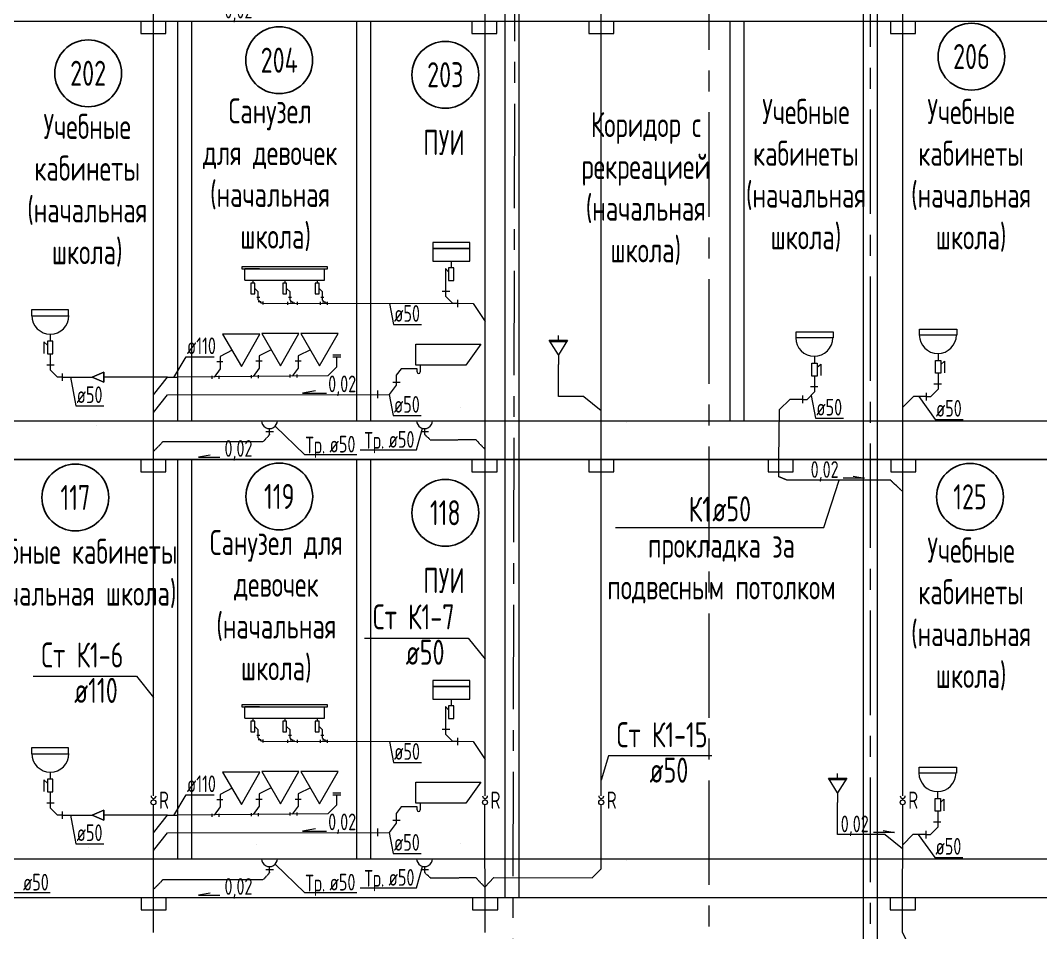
# Model space of a CAD drawing. Header units: millimetres. Extents: x -8689834 to 9419935, y -284943 to 166066.
# Drawn here: x -155831 to -143613, y -220659 to -209736 of the extents above; entities that cross this region are included whole.
import ezdxf
from ezdxf.enums import TextEntityAlignment as Align

# ---------------------------------------------------------------- set-up
doc = ezdxf.new("R2010")
doc.units = ezdxf.units.MM
doc.header["$MEASUREMENT"] = 0
doc.linetypes.add('01_base$0$DASHED2', pattern=[0.375, 0.25, -0.125])
doc.linetypes.add('CENTER', pattern=[2, 1.25, -0.25, 0.25, -0.25])
doc.layers.get('0').update_dxf_attribs({"color": 250, "lineweight": 9})
for name, color, linetype in [('PDF _0', 7, 'Continuous'), ('PDF __ВК-Text В1', 7, 'Continuous'), ('PDF __ВК-В1', 5, 'Continuous'), ('PDF __ВК-переход', 7, 'Continuous'), ('PDF __ВК-питьевой фонтанчик', 7, 'Continuous'), ('PDF __ВК-противопожарные муфты', 1, 'Continuous'), ('PDF __ВК-стены', 7, 'Continuous'), ('PDF __Сантехника', 7, 'Continuous'), ('АР_Таблицы', 250, 'Continuous')]:
    doc.layers.add(name, color=color, linetype=linetype)
doc.layers.add('PDF __ВК-К1', color=7, linetype='Continuous', true_color=0xb80000)
for name, color, linetype, lineweight in [('АР_Маркер экспликации', 239, 'Continuous', 13), ('АР_Номер помещения', 1, 'Continuous', 25), ('АР_Оси', 195, 'Continuous', 9), ('АР_Помещения_площадь', 19, 'Continuous', 9), ('ВК_канализация', 32, 'Continuous', 30)]:
    doc.layers.add(name, color=color, linetype=linetype, lineweight=lineweight)
doc.styles.add('ISOCPEUR', font='isocpeur.ttf', dxfattribs={"width": 0.7})
doc.styles.get("Standard").update_dxf_attribs({"font": 'isocpeur.ttf', "width": 0.7})

# ---------------------------------------------------------------- blocks, each defined once
blk = doc.blocks.new('*U2033')
at = {"layer": 'АР_Номер помещения', "color": 7}
blk.add_circle((-15720, 4793), 400, dxfattribs=at)
at = {"layer": 'АР_Помещения_площадь', "color": 7}
blk.add_line((-13545, 633), (-13545, 633), dxfattribs=at)
at = {"color": 7, "style": 'ISOCPEUR', "width": 0.7, "flags": 1}
blk.add_attdef('КАТЕГОРИЯ', (-499, -2092), '', height=250, dxfattribs=at)
at = {"layer": 'АР_Номер помещения', "color": 7, "style": 'ISOCPEUR', "width": 0.7}
blk.add_attdef('НОМЕР_ПОМЕЩЕНИЯ', text='', height=300, dxfattribs=at).set_placement((-15720, 4793), align=Align.MIDDLE_CENTER)
at = {"layer": 'АР_Помещения_площадь', "color": 7, "lineweight": 30, "width": 0.7, "flags": 104}
blk.add_attdef('ИМЯ_ПОМЕЩЕНИЯ', text='', height=100, dxfattribs=at).set_placement((158, 1217), align=Align.MIDDLE_CENTER)
at = {"layer": 'АР_Помещения_площадь', "color": 7, "style": 'ISOCPEUR', "width": 0.7}
blk.add_attdef('ПЛОЩАДЬ_ПОМЕЩЕНИЯ', text='', height=200, dxfattribs=at).set_placement((-13540, 880), align=Align.MIDDLE_RIGHT)
blk = doc.blocks.new('*U2014')
at = {"layer": 'АР_Номер помещения', "color": 7}
blk.add_circle((-15720, 4793), 400, dxfattribs=at)
at = {"layer": 'АР_Помещения_площадь', "color": 7}
blk.add_line((-13545, 633), (-13545, 633), dxfattribs=at)
at = {"color": 7, "style": 'ISOCPEUR', "width": 0.7, "flags": 1}
blk.add_attdef('КАТЕГОРИЯ', (-499, -2092), '', height=250, dxfattribs=at)
at = {"layer": 'АР_Номер помещения', "color": 7, "style": 'ISOCPEUR', "width": 0.7}
blk.add_attdef('НОМЕР_ПОМЕЩЕНИЯ', text='', height=300, dxfattribs=at).set_placement((-15720, 4793), align=Align.MIDDLE_CENTER)
at = {"layer": 'АР_Помещения_площадь', "color": 7, "lineweight": 30, "width": 0.7, "flags": 104}
blk.add_attdef('ИМЯ_ПОМЕЩЕНИЯ', text='', height=100, dxfattribs=at).set_placement((158, 1217), align=Align.MIDDLE_CENTER)
at = {"layer": 'АР_Помещения_площадь', "color": 7, "style": 'ISOCPEUR', "width": 0.7}
blk.add_attdef('ПЛОЩАДЬ_ПОМЕЩЕНИЯ', text='', height=200, dxfattribs=at).set_placement((-13540, 880), align=Align.MIDDLE_RIGHT)
blk = doc.blocks.new('*U1987')
at = {"layer": 'АР_Номер помещения', "color": 7}
blk.add_circle((-15720, 4793), 400, dxfattribs=at)
at = {"layer": 'АР_Помещения_площадь', "color": 7}
blk.add_line((-13545, 633), (-13545, 633), dxfattribs=at)
at = {"color": 7, "style": 'ISOCPEUR', "width": 0.7, "flags": 1}
blk.add_attdef('КАТЕГОРИЯ', (-499, -2092), '', height=250, dxfattribs=at)
at = {"layer": 'АР_Номер помещения', "color": 7, "style": 'ISOCPEUR', "width": 0.7}
blk.add_attdef('НОМЕР_ПОМЕЩЕНИЯ', text='', height=300, dxfattribs=at).set_placement((-15720, 4793), align=Align.MIDDLE_CENTER)
at = {"layer": 'АР_Помещения_площадь', "color": 7, "lineweight": 30, "width": 0.7, "flags": 104}
blk.add_attdef('ИМЯ_ПОМЕЩЕНИЯ', text='', height=100, dxfattribs=at).set_placement((158, 1217), align=Align.MIDDLE_CENTER)
at = {"layer": 'АР_Помещения_площадь', "color": 7, "style": 'ISOCPEUR', "width": 0.7}
blk.add_attdef('ПЛОЩАДЬ_ПОМЕЩЕНИЯ', text='', height=200, dxfattribs=at).set_placement((-13540, 880), align=Align.MIDDLE_RIGHT)
blk = doc.blocks.new('*U1988')
at = {"layer": 'АР_Номер помещения', "color": 7}
blk.add_circle((-15720, 4793), 400, dxfattribs=at)
at = {"layer": 'АР_Помещения_площадь', "color": 7}
blk.add_line((-13545, 633), (-13545, 633), dxfattribs=at)
at = {"color": 7, "style": 'ISOCPEUR', "width": 0.7, "flags": 1}
blk.add_attdef('КАТЕГОРИЯ', (-499, -2092), '', height=250, dxfattribs=at)
at = {"layer": 'АР_Номер помещения', "color": 7, "style": 'ISOCPEUR', "width": 0.7}
blk.add_attdef('НОМЕР_ПОМЕЩЕНИЯ', text='', height=300, dxfattribs=at).set_placement((-15720, 4793), align=Align.MIDDLE_CENTER)
at = {"layer": 'АР_Помещения_площадь', "color": 7, "lineweight": 30, "width": 0.7, "flags": 104}
blk.add_attdef('ИМЯ_ПОМЕЩЕНИЯ', text='', height=100, dxfattribs=at).set_placement((158, 1217), align=Align.MIDDLE_CENTER)
at = {"layer": 'АР_Помещения_площадь', "color": 7, "style": 'ISOCPEUR', "width": 0.7}
blk.add_attdef('ПЛОЩАДЬ_ПОМЕЩЕНИЯ', text='', height=200, dxfattribs=at).set_placement((-13540, 880), align=Align.MIDDLE_RIGHT)
blk = doc.blocks.new('*U1989')
at = {"layer": 'АР_Номер помещения', "color": 7}
blk.add_circle((-15720, 4793), 400, dxfattribs=at)
at = {"layer": 'АР_Помещения_площадь', "color": 7}
blk.add_line((-13545, 633), (-13545, 633), dxfattribs=at)
at = {"color": 7, "style": 'ISOCPEUR', "width": 0.7, "flags": 1}
blk.add_attdef('КАТЕГОРИЯ', (-499, -2092), '', height=250, dxfattribs=at)
at = {"layer": 'АР_Номер помещения', "color": 7, "style": 'ISOCPEUR', "width": 0.7}
blk.add_attdef('НОМЕР_ПОМЕЩЕНИЯ', text='', height=300, dxfattribs=at).set_placement((-15720, 4793), align=Align.MIDDLE_CENTER)
at = {"layer": 'АР_Помещения_площадь', "color": 7, "lineweight": 30, "width": 0.7, "flags": 104}
blk.add_attdef('ИМЯ_ПОМЕЩЕНИЯ', text='', height=100, dxfattribs=at).set_placement((158, 1217), align=Align.MIDDLE_CENTER)
at = {"layer": 'АР_Помещения_площадь', "color": 7, "style": 'ISOCPEUR', "width": 0.7}
blk.add_attdef('ПЛОЩАДЬ_ПОМЕЩЕНИЯ', text='', height=200, dxfattribs=at).set_placement((-13540, 880), align=Align.MIDDLE_RIGHT)
blk = doc.blocks.new('*U1978')
at = {"layer": 'АР_Номер помещения', "color": 7}
blk.add_circle((-15720, 4793), 400, dxfattribs=at)
at = {"layer": 'АР_Помещения_площадь', "color": 7}
blk.add_line((-13545, 633), (-13545, 633), dxfattribs=at)
at = {"color": 7, "style": 'ISOCPEUR', "width": 0.7, "flags": 1}
blk.add_attdef('КАТЕГОРИЯ', (-499, -2092), '', height=250, dxfattribs=at)
at = {"layer": 'АР_Номер помещения', "color": 7, "style": 'ISOCPEUR', "width": 0.7}
blk.add_attdef('НОМЕР_ПОМЕЩЕНИЯ', text='', height=300, dxfattribs=at).set_placement((-15720, 4793), align=Align.MIDDLE_CENTER)
at = {"layer": 'АР_Помещения_площадь', "color": 7, "lineweight": 30, "width": 0.7, "flags": 104}
blk.add_attdef('ИМЯ_ПОМЕЩЕНИЯ', text='', height=100, dxfattribs=at).set_placement((158, 1217), align=Align.MIDDLE_CENTER)
at = {"layer": 'АР_Помещения_площадь', "color": 7, "style": 'ISOCPEUR', "width": 0.7}
blk.add_attdef('ПЛОЩАДЬ_ПОМЕЩЕНИЯ', text='', height=200, dxfattribs=at).set_placement((-13540, 880), align=Align.MIDDLE_RIGHT)
blk = doc.blocks.new('*U1979')
at = {"layer": 'АР_Номер помещения', "color": 7}
blk.add_circle((-15720, 4793), 400, dxfattribs=at)
at = {"layer": 'АР_Помещения_площадь', "color": 7}
blk.add_line((-13545, 633), (-13545, 633), dxfattribs=at)
at = {"color": 7, "style": 'ISOCPEUR', "width": 0.7, "flags": 1}
blk.add_attdef('КАТЕГОРИЯ', (-499, -2092), '', height=250, dxfattribs=at)
at = {"layer": 'АР_Номер помещения', "color": 7, "style": 'ISOCPEUR', "width": 0.7}
blk.add_attdef('НОМЕР_ПОМЕЩЕНИЯ', text='', height=300, dxfattribs=at).set_placement((-15720, 4793), align=Align.MIDDLE_CENTER)
at = {"layer": 'АР_Помещения_площадь', "color": 7, "lineweight": 30, "width": 0.7, "flags": 104}
blk.add_attdef('ИМЯ_ПОМЕЩЕНИЯ', text='', height=100, dxfattribs=at).set_placement((158, 1217), align=Align.MIDDLE_CENTER)
at = {"layer": 'АР_Помещения_площадь', "color": 7, "style": 'ISOCPEUR', "width": 0.7}
blk.add_attdef('ПЛОЩАДЬ_ПОМЕЩЕНИЯ', text='', height=200, dxfattribs=at).set_placement((-13540, 880), align=Align.MIDDLE_RIGHT)
blk = doc.blocks.new('*U1980')
at = {"layer": 'АР_Номер помещения', "color": 7}
blk.add_circle((-15720, 4793), 400, dxfattribs=at)
at = {"layer": 'АР_Помещения_площадь', "color": 7}
blk.add_line((-13545, 633), (-13545, 633), dxfattribs=at)
at = {"color": 7, "style": 'ISOCPEUR', "width": 0.7, "flags": 1}
blk.add_attdef('КАТЕГОРИЯ', (-499, -2092), '', height=250, dxfattribs=at)
at = {"layer": 'АР_Номер помещения', "color": 7, "style": 'ISOCPEUR', "width": 0.7}
blk.add_attdef('НОМЕР_ПОМЕЩЕНИЯ', text='', height=300, dxfattribs=at).set_placement((-15720, 4793), align=Align.MIDDLE_CENTER)
at = {"layer": 'АР_Помещения_площадь', "color": 7, "lineweight": 30, "width": 0.7, "flags": 104}
blk.add_attdef('ИМЯ_ПОМЕЩЕНИЯ', text='', height=100, dxfattribs=at).set_placement((158, 1217), align=Align.MIDDLE_CENTER)
at = {"layer": 'АР_Помещения_площадь', "color": 7, "style": 'ISOCPEUR', "width": 0.7}
blk.add_attdef('ПЛОЩАДЬ_ПОМЕЩЕНИЯ', text='', height=200, dxfattribs=at).set_placement((-13540, 880), align=Align.MIDDLE_RIGHT)
blk = doc.blocks.new('*U1976')
at = {"layer": 'АР_Номер помещения', "color": 7}
blk.add_circle((-15720, 4793), 400, dxfattribs=at)
at = {"layer": 'АР_Помещения_площадь', "color": 7}
blk.add_line((-13545, 633), (-13545, 633), dxfattribs=at)
at = {"color": 7, "style": 'ISOCPEUR', "width": 0.7, "flags": 1}
blk.add_attdef('КАТЕГОРИЯ', (-499, -2092), '', height=250, dxfattribs=at)
at = {"layer": 'АР_Номер помещения', "color": 7, "style": 'ISOCPEUR', "width": 0.7}
blk.add_attdef('НОМЕР_ПОМЕЩЕНИЯ', text='', height=300, dxfattribs=at).set_placement((-15720, 4793), align=Align.MIDDLE_CENTER)
at = {"layer": 'АР_Помещения_площадь', "color": 7, "lineweight": 30, "width": 0.7, "flags": 104}
blk.add_attdef('ИМЯ_ПОМЕЩЕНИЯ', text='', height=100, dxfattribs=at).set_placement((158, 1217), align=Align.MIDDLE_CENTER)
at = {"layer": 'АР_Помещения_площадь', "color": 7, "style": 'ISOCPEUR', "width": 0.7}
blk.add_attdef('ПЛОЩАДЬ_ПОМЕЩЕНИЯ', text='', height=200, dxfattribs=at).set_placement((-13540, 880), align=Align.MIDDLE_RIGHT)
blk = doc.blocks.new('*U1950')
at = {"layer": 'АР_Номер помещения', "color": 7}
blk.add_circle((-15720, 4793), 400, dxfattribs=at)
at = {"layer": 'АР_Помещения_площадь', "color": 7}
blk.add_line((-13545, 633), (-13545, 633), dxfattribs=at)
at = {"color": 7, "style": 'ISOCPEUR', "width": 0.7, "flags": 1}
blk.add_attdef('КАТЕГОРИЯ', (-499, -2092), '', height=250, dxfattribs=at)
at = {"layer": 'АР_Номер помещения', "color": 7, "style": 'ISOCPEUR', "width": 0.7}
blk.add_attdef('НОМЕР_ПОМЕЩЕНИЯ', text='', height=300, dxfattribs=at).set_placement((-15720, 4793), align=Align.MIDDLE_CENTER)
at = {"layer": 'АР_Помещения_площадь', "color": 7, "lineweight": 30, "width": 0.7, "flags": 104}
blk.add_attdef('ИМЯ_ПОМЕЩЕНИЯ', text='', height=100, dxfattribs=at).set_placement((158, 1217), align=Align.MIDDLE_CENTER)
at = {"layer": 'АР_Помещения_площадь', "color": 7, "style": 'ISOCPEUR', "width": 0.7}
blk.add_attdef('ПЛОЩАДЬ_ПОМЕЩЕНИЯ', text='', height=200, dxfattribs=at).set_placement((-13540, 880), align=Align.MIDDLE_RIGHT)

msp = doc.modelspace()

# ---------------------------------------------------------------- linework, layer by layer
at = {"color": 244, "ltscale": 100, "true_color": 0x991b1e}
for points in [[(-146748.7, -214995.1), (-146740.1, -214397.2)], [(-150269.3, -220114.3), (-150159.6, -220000.9), (-148982.8, -220002.8), (-148875.3, -219894.2)]]:
    msp.add_lwpolyline(points, dxfattribs=at)
at = {"color": 244, "linetype": '01_base$0$DASHED2', "true_color": 0x991b1e}
msp.add_lwpolyline([(-145263.7, -215379.9), (-145408.7, -215243.1), (-146646, -215243.6), (-146748.7, -215201.6), (-146748.7, -214995.1)], dxfattribs=at)
at = {"color": 18, "ltscale": 100, "true_color": 0x000000}
msp.add_lwpolyline([(-148705, -215806.8), (-146207.4, -215806.8), (-146027.2, -215243.3)], dxfattribs=at)
at = {"layer": 'PDF _0', "color": 3, "lineweight": 13}
for centre in [(-152849.1, -214529.4), (-152849.1, -214529.4), (-150990.6, -214529.4), (-150990.6, -214529.4), (-152849.1, -219774.3), (-152849.1, -219774.3), (-150990.6, -219774.3), (-150990.6, -219774.3)]:
    msp.add_arc(centre, 95.2, 179.99999, 0.00001, dxfattribs=at)
at = {"layer": 'PDF __ВК-Text В1', "lineweight": 13}
for points in [[(-152297.7, -214173.2), (-152452.3, -214199.3), (-152164.8, -214199.3)], [(-153559.9, -214941.6), (-153696.2, -214964.6), (-153442.8, -214964.6)], [(-145859, -215193.6), (-145722.8, -215216.7), (-145976.1, -215216.7)], [(-152297.7, -219418), (-152452.3, -219444.2), (-152164.8, -219444.2)], [(-145498.7, -219437.1), (-145362.4, -219460.1), (-145615.8, -219460.1)], [(-153559.9, -220186.5), (-153696.2, -220209.5), (-153442.8, -220209.5)]]:
    msp.add_lwpolyline(points, dxfattribs=at)
at = {"layer": 'PDF __ВК-В1', "color": 244, "lineweight": 13, "true_color": 0x991b1e}
for points in [[(-145263.7, -219022.6), (-145263.7, -194902.7)], [(-154236.3, -219022.6), (-154236.2, -202856.4)], [(-150266.3, -219022.6), (-150266.2, -202856.4)], [(-148874.4, -219022.6), (-148874.2, -202856.4)], [(-149082.8, -214241.6), (-149388.5, -214241.6), (-149388.5, -213856.3)], [(-154237.3, -220659), (-154237.3, -219129.4)], [(-150266.8, -220659), (-150267.7, -219129.4)], [(-148875.3, -219894.2), (-148875.3, -219129.4)], [(-145472.6, -219486.4), (-146044.8, -219486.4), (-146044.8, -219101.2)], [(-145265.5, -220659), (-145264.1, -219129.3)]]:
    msp.add_lwpolyline(points, dxfattribs=at)
at = {"layer": 'PDF __ВК-В1', "lineweight": 13}
for points in [[(-149388.5, -213564.2), (-149388.5, -213509.2)], [(-146044.8, -218809.1), (-146044.8, -218754.1)]]:
    msp.add_lwpolyline(points, dxfattribs=at)
at = {"layer": 'PDF __ВК-К1', "color": 244, "lineweight": 13, "true_color": 0x991b1e}
for points in [[(-150740.3, -212848.1), (-150740.3, -213038.6)], [(-153000.8, -213050.3), (-152964.4, -213050.3)], [(-152983.4, -213081.7), (-152983.4, -213045.3)], [(-152922.5, -213122), (-152946.8, -213122), (-152983.4, -213081.7)], [(-152620.9, -213050.3), (-152584.4, -213050.3)], [(-152601.8, -213085.5), (-152601.8, -213049)], [(-152232.2, -213050.3), (-152195.8, -213050.3)], [(-152213.2, -213086.8), (-152213.2, -213050.3)], [(-150778.4, -212979.3), (-150689.5, -212979.3)], [(-150596.4, -213127.5), (-150651.4, -213127.5), (-150740.3, -213038.6)], [(-152983.4, -213100.8), (-152947, -213100.8)], [(-152922.7, -213137.2), (-152922.7, -213100.8)], [(-152631.3, -213105.9), (-152631.3, -213142.3)], [(-152542.8, -213122.9), (-152565.3, -213122.9), (-152601.8, -213085.5)], [(-152601.8, -213104.6), (-152565.3, -213104.6)], [(-152517.6, -213105.9), (-152517.6, -213142.3)], [(-152242.7, -213105.9), (-152242.7, -213142.3)], [(-152154.2, -213123.8), (-152176.7, -213123.8), (-152213.2, -213086.8)], [(-152213.2, -213105.9), (-152176.7, -213105.9)], [(-152154.2, -213142.3), (-152154.2, -213105.9)], [(-150596.4, -213083), (-150596.4, -213171.9)], [(-155476.4, -213730.2), (-155476.4, -213920.7)], [(-153439.9, -213759.1), (-153439.9, -213907.7)], [(-152971.7, -213753.2), (-152971.7, -213901.7)], [(-152503.5, -213753.2), (-152503.5, -213901.7)], [(-152148.3, -213991.7), (-152041.5, -213884.9), (-152041.5, -213766.3)], [(-152091.3, -213740.2), (-151994.1, -213740.2)], [(-152091.3, -213766.3), (-151994.1, -213766.3)], [(-155514.4, -213861.5), (-155425.6, -213861.5)], [(-155332.4, -214009.6), (-155387.5, -214009.6), (-155476.4, -213920.7)], [(-153439.9, -213907.7), (-153512.4, -214006.9)], [(-153405.4, -213824.8), (-153477.9, -213824.8)], [(-152971.7, -213901.7), (-153044.2, -214000.9)], [(-152937.2, -213818.8), (-153009.7, -213818.8)], [(-152503.5, -213901.7), (-152576, -213995)], [(-152468.9, -213818.8), (-152541.4, -213818.8)], [(-155332.4, -213965.2), (-155332.4, -214054.1)], [(-152148.3, -213991.7), (-153949.7, -214010.2)], [(-153533.1, -214027.3), (-153533.1, -213990.9)], [(-153449.3, -214027.3), (-153449.3, -213990.9)], [(-153064.9, -214021.4), (-153064.9, -213984.9)], [(-152981.1, -214021.4), (-152981.1, -213984.9)], [(-152600.5, -214012.6), (-152600.5, -213976.1)], [(-152516.8, -214012.6), (-152516.8, -213976.1)], [(-146319.5, -213994.8), (-146319.5, -214185.3)], [(-144839.2, -213962.2), (-144839.2, -214152.7)], [(-146281.4, -214126), (-146370.3, -214126)], [(-144983.1, -214241.6), (-144928, -214241.6), (-144839.2, -214152.7)], [(-144801.1, -214093.4), (-144890, -214093.4)], [(-146463.5, -214274.2), (-146408.4, -214274.2), (-146319.5, -214185.3)], [(-146463.5, -214229.7), (-146463.5, -214318.6)], [(-144983.1, -214197.1), (-144983.1, -214286)], [(-153020.5, -214531.5), (-152673.4, -214531.5)], [(-151162.1, -214531.5), (-150814.9, -214531.5)], [(-152800.4, -214662.8), (-152893.5, -214662.8)], [(-152800.4, -214662.8), (-152893.5, -214662.8)], [(-152847, -214696.6), (-152846.3, -214624.7)], [(-150941.9, -214662.8), (-151035.1, -214662.8)], [(-150941.9, -214662.8), (-151035.1, -214662.8)], [(-150988.5, -214696.6), (-150987.8, -214624.7)], [(-150740.3, -218093), (-150740.3, -218283.5)], [(-153000.8, -218295.2), (-152964.4, -218295.2)], [(-152983.4, -218326.6), (-152983.4, -218290.1)], [(-152922.5, -218366.9), (-152946.8, -218366.9), (-152983.4, -218326.6)], [(-152620.9, -218295.2), (-152584.4, -218295.2)], [(-152601.8, -218330.4), (-152601.8, -218293.9)], [(-152542.8, -218367.8), (-152565.3, -218367.8), (-152601.8, -218330.4)], [(-152232.2, -218295.2), (-152195.8, -218295.2)], [(-152213.2, -218331.7), (-152213.2, -218295.2)], [(-152154.2, -218368.7), (-152176.7, -218368.7), (-152213.2, -218331.7)], [(-150778.4, -218224.2), (-150689.5, -218224.2)], [(-150596.4, -218372.4), (-150651.4, -218372.4), (-150740.3, -218283.5)], [(-150596.4, -218327.9), (-150596.4, -218416.8)], [(-152983.4, -218345.7), (-152947, -218345.7)], [(-152922.7, -218382.1), (-152922.7, -218345.7)], [(-152631.3, -218350.7), (-152631.3, -218387.2)], [(-152601.8, -218349.4), (-152565.3, -218349.4)], [(-152517.6, -218350.7), (-152517.6, -218387.2)], [(-152242.7, -218350.7), (-152242.7, -218387.2)], [(-152213.2, -218350.7), (-152176.7, -218350.7)], [(-152154.2, -218387.2), (-152154.2, -218350.7)], [(-155476.4, -218975.1), (-155476.4, -219165.6)], [(-153439.9, -219004), (-153439.9, -219152.5)], [(-152937.2, -219063.7), (-153009.7, -219063.7)], [(-152971.7, -218998), (-152971.7, -219146.6)], [(-152468.9, -219063.7), (-152541.4, -219063.7)], [(-152503.5, -218998), (-152503.5, -219146.6)], [(-152148.3, -219236.6), (-152041.5, -219129.8), (-152041.5, -219011.2)], [(-152091.3, -218985.1), (-151994.1, -218985.1)], [(-152091.3, -219011.2), (-151994.1, -219011.2)], [(-155514.4, -219106.3), (-155425.6, -219106.3)], [(-155332.4, -219254.5), (-155387.5, -219254.5), (-155476.4, -219165.6)], [(-153439.9, -219152.5), (-153512.4, -219251.8)], [(-153405.4, -219069.6), (-153477.9, -219069.6)], [(-152971.7, -219146.6), (-153044.2, -219245.8)], [(-152503.5, -219146.6), (-152576, -219239.9)], [(-155332.4, -219210.1), (-155332.4, -219299)], [(-152148.3, -219236.6), (-153949.7, -219255.1)], [(-153533.1, -219272.2), (-153533.1, -219235.8)], [(-153449.3, -219272.2), (-153449.3, -219235.8)], [(-153064.9, -219266.2), (-153064.9, -219229.8)], [(-152981.1, -219266.2), (-152981.1, -219229.8)], [(-152600.5, -219257.5), (-152600.5, -219221)], [(-152516.8, -219257.5), (-152516.8, -219221)], [(-144844.2, -219207.1), (-144844.2, -219397.5)], [(-144988.1, -219486.4), (-144933, -219486.4), (-144844.2, -219397.5)], [(-144806.1, -219338.3), (-144894.9, -219338.3)], [(-144988.1, -219442), (-144988.1, -219530.9)], [(-153020.5, -219776.4), (-152673.4, -219776.4)], [(-151162.1, -219776.4), (-150814.9, -219776.4)], [(-152800.4, -219907.6), (-152893.5, -219907.6)], [(-152800.4, -219907.6), (-152893.5, -219907.6)], [(-152847, -219941.5), (-152846.3, -219869.5)], [(-150941.9, -219907.6), (-151035.1, -219907.6)], [(-150941.9, -219907.6), (-151035.1, -219907.6)], [(-150988.5, -219941.5), (-150987.8, -219869.5)]]:
    msp.add_lwpolyline(points, dxfattribs=at)
at = {"layer": 'PDF __ВК-К1', "lineweight": 13}
for points in [[(-151270.9, -213910.3), (-151330.1, -213986.5)], [(-151330.1, -213986.5), (-151330.1, -214105), (-151414.8, -214215.1)], [(-151550.2, -214261.7), (-151550.2, -214168.5)], [(-151283.6, -214071.2), (-151372.5, -214071.2)], [(-153020.5, -214531.5), (-152673.4, -214531.5)], [(-151162.1, -214531.5), (-150814.9, -214531.5)], [(-151270.9, -219155.2), (-151330.1, -219231.4)], [(-151330.1, -219231.4), (-151330.1, -219349.9), (-151414.8, -219460)], [(-151550.2, -219506.5), (-151550.2, -219413.4)], [(-151283.6, -219316.1), (-151372.5, -219316.1)], [(-153020.5, -219776.4), (-152673.4, -219776.4)], [(-151162.1, -219776.4), (-150814.9, -219776.4)]]:
    msp.add_lwpolyline(points, dxfattribs=at)
at = {"layer": 'PDF __ВК-К1', "color": 244, "linetype": '01_base$0$DASHED2', "lineweight": 13, "true_color": 0x991b1e}
for points in [[(-152847, -214696.6), (-152923.2, -214781.3), (-154124.6, -214781.3), (-154234.7, -214895.6)], [(-150988.5, -214696.6), (-150918.8, -214759.7), (-150379.4, -214755.1), (-150269.3, -214869.4)], [(-152847, -219941.5), (-152923.2, -220026.2), (-154124.6, -220026.2), (-154234.7, -220140.4)], [(-150988.5, -219941.5), (-150918.8, -220004.6), (-150379.4, -220000), (-150269.3, -220114.3)]]:
    msp.add_lwpolyline(points, dxfattribs=at)
at = {"layer": 'PDF __ВК-переход', "lineweight": 13}
for points in [[(-154833.5, -214068.9), (-154833.5, -213950.4), (-154973.2, -214009.6), (-154833.5, -214068.9), (-154833.5, -213950.4), (-154973.2, -214009.6), (-154833.5, -214068.9), (-154973.2, -214009.6), (-154833.5, -213950.4)], [(-154833.5, -219313.8), (-154833.5, -219195.2), (-154973.2, -219254.5), (-154833.5, -219313.8), (-154833.5, -219195.2), (-154973.2, -219254.5), (-154833.5, -219313.8), (-154973.2, -219254.5), (-154833.5, -219195.2)]]:
    msp.add_lwpolyline(points, close=True, dxfattribs=at)
at = {"layer": 'PDF __ВК-питьевой фонтанчик', "lineweight": 13}
for points in [[(-149388.5, -213742), (-149498.6, -213564.2), (-149278.5, -213564.2), (-149388.5, -213742), (-149388.5, -213856.3)], [(-149485.9, -213581.2), (-149286.9, -213581.2)], [(-146044.8, -218986.9), (-146154.8, -218809.1), (-145934.7, -218809.1), (-146044.8, -218986.9), (-146044.8, -219101.2)], [(-146142.1, -218826.1), (-145943.2, -218826.1)]]:
    msp.add_lwpolyline(points, dxfattribs=at)
at = {"layer": 'PDF __ВК-противопожарные муфты', "lineweight": 13}
for points in [[(-154487.8, -209745.9), (-154242.2, -209745.9), (-153992.5, -209745.9)], [(-154390.4, -209745.9), (-154390.4, -209894.1), (-154089.9, -209894.1), (-154089.9, -209745.9)], [(-150523.3, -209745.9), (-150277.8, -209745.9), (-150028, -209745.9)], [(-150426, -209745.9), (-150426, -209894.1), (-150125.4, -209894.1), (-150125.4, -209745.9)], [(-149120.9, -209745.9), (-148875.3, -209745.9), (-148625.6, -209745.9)], [(-149023.5, -209745.9), (-149023.5, -209894.1), (-148723, -209894.1), (-148723, -209745.9)], [(-145509.2, -209745.9), (-145263.7, -209745.9), (-145014, -209745.9)], [(-145411.9, -209745.9), (-145411.9, -209894.1), (-145111.3, -209894.1), (-145111.3, -209745.9)], [(-154487.8, -214995.1), (-154242.2, -214995.1), (-153992.5, -214995.1)], [(-154390.4, -214995.1), (-154390.4, -215143.2), (-154089.9, -215143.2), (-154089.9, -214995.1)], [(-150520.4, -214995.1), (-150274.9, -214995.1), (-150025.1, -214995.1)], [(-150423, -214995.1), (-150423, -215143.2), (-150122.5, -215143.2), (-150122.5, -214995.1)], [(-149120.9, -214995.1), (-148875.3, -214995.1), (-148625.6, -214995.1)], [(-149023.5, -214995.1), (-149023.5, -215143.2), (-148723, -215143.2), (-148723, -214995.1)], [(-146972.8, -214995.1), (-146727.3, -214995.1), (-146477.5, -214995.1)], [(-146875.4, -214995.1), (-146875.4, -215143.2), (-146574.9, -215143.2), (-146574.9, -214995.1)], [(-145505.7, -214995.1), (-145260.1, -214995.1), (-145010.4, -214995.1)], [(-145408.3, -214995.1), (-145408.3, -215143.2), (-145107.7, -215143.2), (-145107.7, -214995.1)], [(-154482.8, -220239.9), (-154237.3, -220239.9), (-153987.6, -220239.9)], [(-154385.5, -220239.9), (-154385.5, -220388.1), (-154084.9, -220388.1), (-154084.9, -220239.9)], [(-150512.3, -220239.9), (-150266.8, -220239.9), (-150017.1, -220239.9)], [(-150415, -220239.9), (-150415, -220388.1), (-150114.4, -220388.1), (-150114.4, -220239.9)], [(-145510.6, -220239.9), (-145265.1, -220239.9), (-145015.4, -220239.9)], [(-145413.3, -220239.9), (-145413.3, -220388.1), (-145112.7, -220388.1), (-145112.7, -220239.9)]]:
    msp.add_lwpolyline(points, dxfattribs=at)
at = {"layer": 'PDF __ВК-стены', "color": 18, "lineweight": 13, "true_color": 0x000000}
for points in [[(-150029.9, -198324.9), (-150029.9, -220239.9)], [(-149860.6, -198324.9), (-149860.6, -220239.9)], [(-145739, -198324.9), (-145739, -225023.4)], [(-145569.7, -198324.9), (-145569.7, -225023.4)], [(-176520.6, -209745.9), (-121643.5, -209745.9)], [(-176520.6, -209745.9), (-121643.5, -209745.9)], [(-153949.7, -209745.9), (-153949.7, -214529.4)], [(-153780.4, -209745.9), (-153780.4, -214529.4)], [(-151806.5, -209750.2), (-151806.5, -214533.6)], [(-151637.1, -209750.2), (-151637.1, -214533.6)], [(-147336.4, -209745.9), (-147336.4, -214529.4)], [(-147167.1, -209745.9), (-147167.1, -214529.4)], [(-176520.6, -214529.4), (-121643.5, -214529.4)], [(-176520.6, -214990.8), (-121643.5, -214990.8)], [(-176520.6, -214995.1), (-121643.5, -214995.1)], [(-153949.7, -214990.8), (-153949.7, -219774.3)], [(-153780.4, -214990.8), (-153780.4, -219774.3)], [(-151806.5, -214995.1), (-151806.5, -219778.5)], [(-151637.1, -214995.1), (-151637.1, -219778.5)], [(-176520.6, -219774.3), (-121643.5, -219774.3)], [(-176520.6, -220239.9), (-121643.5, -220239.9)], [(-176520.6, -220239.9), (-121643.5, -220239.9)]]:
    msp.add_lwpolyline(points, dxfattribs=at)
at = {"layer": 'PDF __Сантехника', "lineweight": 13}
for points in [[(-150448.3, -212395.2), (-150892.7, -212395.2), (-150892.7, -212467.1), (-150448.3, -212467.1)], [(-150448.3, -212467.1), (-150892.7, -212467.1), (-150892.7, -212619.5), (-150448.3, -212619.5)], [(-152152.4, -212687.7), (-153179.5, -212687.7), (-153179.5, -212712), (-152152.4, -212712)], [(-150638.7, -212699.9), (-150702.2, -212699.9), (-150702.2, -212852.3), (-150638.7, -212852.3)], [(-153023.4, -212883.8), (-153070.2, -212883.8), (-153070.2, -213010.4), (-153023.4, -213010.4)], [(-152643.4, -212883.8), (-152688.5, -212883.8), (-152688.5, -213010.4), (-152643.4, -213010.4)], [(-152254.8, -212883.8), (-152299.9, -212883.8), (-152299.9, -213010.4), (-152254.8, -213010.4)], [(-155254.1, -213201.1), (-155698.6, -213201.1), (-155698.6, -213273.1), (-155254.1, -213273.1)], [(-145061.4, -213433), (-144616.9, -213433), (-144616.9, -213505), (-145061.4, -213505)], [(-153184.3, -213880), (-152963.2, -213493.1), (-153408.8, -213493.1)], [(-152716.1, -213874.1), (-152495, -213487.2), (-152940.6, -213487.2)], [(-152247.8, -213874.1), (-152026.7, -213487.2), (-152472.4, -213487.2)], [(-146541.8, -213465.6), (-146097.3, -213465.6), (-146097.3, -213537.6), (-146541.8, -213537.6)], [(-155444.6, -213577.9), (-155508.1, -213577.9), (-155508.1, -213730.2), (-155444.6, -213730.2)], [(-151097.3, -213614), (-150318.4, -213614), (-150496.2, -213863.8), (-151097.3, -213863.8)], [(-144870.9, -213809.8), (-144807.4, -213809.8), (-144807.4, -213962.2), (-144870.9, -213962.2)], [(-146351.3, -213842.4), (-146287.8, -213842.4), (-146287.8, -213994.8), (-146351.3, -213994.8)], [(-150448.3, -217640), (-150892.7, -217640), (-150892.7, -217712), (-150448.3, -217712)], [(-150448.3, -217712), (-150892.7, -217712), (-150892.7, -217864.4), (-150448.3, -217864.4)], [(-152152.4, -217932.6), (-153179.5, -217932.6), (-153179.5, -217956.9), (-152152.4, -217956.9)], [(-150638.7, -217944.8), (-150702.2, -217944.8), (-150702.2, -218097.2), (-150638.7, -218097.2)], [(-153023.4, -218128.7), (-153070.2, -218128.7), (-153070.2, -218255.3), (-153023.4, -218255.3)], [(-152643.4, -218128.7), (-152688.5, -218128.7), (-152688.5, -218255.3), (-152643.4, -218255.3)], [(-152254.8, -218128.7), (-152299.9, -218128.7), (-152299.9, -218255.3), (-152254.8, -218255.3)], [(-155254.1, -218446), (-155698.6, -218446), (-155698.6, -218518), (-155254.1, -218518)], [(-145066.4, -218677.9), (-144621.9, -218677.9), (-144621.9, -218749.9), (-145066.4, -218749.9)], [(-155444.6, -218822.7), (-155508.1, -218822.7), (-155508.1, -218975.1), (-155444.6, -218975.1)], [(-153184.3, -219124.9), (-152963.2, -218738), (-153408.8, -218738)], [(-152716.1, -219119), (-152495, -218732.1), (-152940.6, -218732.1)], [(-152247.8, -219119), (-152026.7, -218732.1), (-152472.4, -218732.1)], [(-151097.3, -218858.9), (-150318.4, -218858.9), (-150496.2, -219108.6), (-151097.3, -219108.6)], [(-144875.9, -219054.7), (-144812.4, -219054.7), (-144812.4, -219207.1), (-144875.9, -219207.1)]]:
    msp.add_lwpolyline(points, close=True, dxfattribs=at)
for points in [[(-153141.3, -212845.6), (-153141.3, -212712)], [(-152967.9, -212712), (-153141.3, -212712)], [(-152190.6, -212845.6), (-152190.6, -212712)], [(-150702.2, -212746.5), (-150740.3, -212708.4), (-150740.3, -212848.1)], [(-150670.5, -212619.5), (-150670.5, -212699.9)], [(-153141.3, -212845.6), (-152190.6, -212845.6)], [(-153045.9, -212845.6), (-153045.9, -212883.8)], [(-152983.5, -212987.9), (-153023.4, -212948)], [(-152666, -212845.6), (-152666, -212883.8)], [(-152601.8, -212987.9), (-152643.4, -212948)], [(-152277.4, -212845.6), (-152277.4, -212883.8)], [(-152213.2, -212987.9), (-152254.8, -212948)], [(-152983.5, -213050.3), (-152983.5, -212987.9)], [(-152601.8, -213050.3), (-152601.8, -212987.9)], [(-152213.2, -213050.3), (-152213.2, -212987.9)], [(-155474.2, -213497.4), (-155474.2, -213577.9)], [(-155508.1, -213624.4), (-155550.4, -213586.3), (-155550.4, -213726)], [(-153294.8, -213686.6), (-153439.9, -213759.1)], [(-152826.6, -213680.6), (-152971.7, -213753.2)], [(-152358.4, -213680.6), (-152503.5, -213753.2)], [(-146321.7, -213762), (-146321.7, -213842.4)], [(-144841.3, -213729.4), (-144841.3, -213809.8)], [(-151080.4, -213948.4), (-151080.4, -213910.3), (-151270.9, -213910.3)], [(-151042.3, -213863.8), (-151042.3, -213948.4)], [(-146287.8, -213889), (-146245.5, -213850.9), (-146245.5, -213990.5)], [(-144807.4, -213856.3), (-144765.1, -213818.2), (-144765.1, -213957.9)], [(-153141.3, -218090.5), (-153141.3, -217956.9)], [(-152967.9, -217956.9), (-153141.3, -217956.9)], [(-152190.6, -218090.5), (-152190.6, -217956.9)], [(-150702.2, -217991.4), (-150740.3, -217953.3), (-150740.3, -218093)], [(-150670.5, -217864.4), (-150670.5, -217944.8)], [(-153141.3, -218090.5), (-152190.6, -218090.5)], [(-153045.9, -218090.5), (-153045.9, -218128.7)], [(-152666, -218090.5), (-152666, -218128.7)], [(-152277.4, -218090.5), (-152277.4, -218128.7)], [(-152983.5, -218232.8), (-153023.4, -218192.9)], [(-152601.8, -218232.8), (-152643.4, -218192.9)], [(-152213.2, -218232.8), (-152254.8, -218192.9)], [(-152983.5, -218295.2), (-152983.5, -218232.8)], [(-152601.8, -218295.2), (-152601.8, -218232.8)], [(-152213.2, -218295.2), (-152213.2, -218232.8)], [(-155474.2, -218742.3), (-155474.2, -218822.7)], [(-155508.1, -218869.3), (-155550.4, -218831.2), (-155550.4, -218970.9)], [(-153294.8, -218931.5), (-153439.9, -219004)], [(-152826.6, -218925.5), (-152971.7, -218998)], [(-152358.4, -218925.5), (-152503.5, -218998)], [(-144846.3, -218974.2), (-144846.3, -219054.7)], [(-144812.4, -219101.2), (-144770.1, -219063.1), (-144770.1, -219202.8)], [(-151080.4, -219193.3), (-151080.4, -219155.2), (-151270.9, -219155.2)], [(-151042.3, -219108.6), (-151042.3, -219193.3)]]:
    msp.add_lwpolyline(points, dxfattribs=at)
for centre, radius, start, end in [((-155472.1, -213271), 222.2, 180, 0), ((-146323.8, -213535.5), 222.2, 180, 0), ((-144843.4, -213502.9), 222.2, 180, 0), ((-151061.3, -213946.3), 19, 180.00002, 359.99998), ((-155472.1, -218515.8), 222.2, 180, 0), ((-144848.4, -218747.8), 222.2, 180, 0), ((-151061.3, -219191.2), 19, 180.00002, 359.99998)]:
    msp.add_arc(centre, radius, start, end, dxfattribs=at)
at = {"layer": 'АР_Оси', "color": 18, "linetype": 'CENTER', "lineweight": 13, "ltscale": 1000, "true_color": 0x000000}
for p, q in [((-149941, -225984.3), (-149878.2, -194795.7)), ((-147582.9, -226086.9), (-147582.9, -194777.7)), ((-145650, -226053.9), (-145650, -194915.2))]:
    msp.add_line(p, q, dxfattribs=at)
at = {"layer": 'ВК_канализация', "color": 244, "lineweight": 13, "ltscale": 500, "true_color": 0x991b1e}
for points in [[(-152922.7, -213122), (-150408.4, -213127.9), (-150266.8, -213340.1)], [(-155332.4, -214009.6), (-154973.2, -214009.6)], [(-154069.2, -214010.2), (-154833.5, -214009.6)], [(-154237.3, -214220.2), (-154069.2, -214010.2), (-153949.7, -214010.2)], [(-154237.3, -214430.4), (-154069.2, -214220.3), (-151414.8, -214215.1)], [(-149082.8, -214241.6), (-148875.3, -214408.1)], [(-146463.5, -214274.2), (-146616.8, -214274.2), (-146740.1, -214397.2)], [(-144983.1, -214241.6), (-145136.5, -214241.6), (-145259.7, -214364.6)], [(-152922.7, -218366.9), (-150408.4, -218372.7), (-150266.8, -218585)], [(-154236.9, -219069.4), (-154236.7, -219052.6)], [(-150266.9, -219069.4), (-150266.7, -219052.6)], [(-148875, -219069.4), (-148874.7, -219052.6)], [(-145264.3, -219069.4), (-145264.1, -219052.6)], [(-155332.4, -219254.5), (-154973.2, -219254.5)], [(-154069.2, -219255), (-154833.5, -219254.5)], [(-154237.3, -219465.1), (-154069.2, -219255), (-153949.7, -219255.1)], [(-154237.3, -219675.3), (-154069.2, -219465.2), (-151414.8, -219460)], [(-145472.6, -219486.4), (-145265.1, -219652.9)], [(-144988.1, -219486.4), (-145141.5, -219486.4), (-145264.7, -219609.5)], [(-144930, -221076), (-145056.7, -221075.1), (-145265.5, -220659)]]:
    msp.add_lwpolyline(points, dxfattribs=at)
at = {"layer": 'ВК_канализация', "color": 18, "lineweight": 13, "ltscale": 500, "true_color": 0x000000}
for points in [[(-151412.5, -213125.8), (-151363.2, -213378.1), (-151028, -213378.1)], [(-153994.4, -214010.7), (-153845.1, -213765.4), (-153509.8, -213765.4)], [(-155232.4, -214009.6), (-155165.6, -214351.5), (-154830.4, -214351.5)], [(-151414.8, -214215.1), (-151365.5, -214467.4), (-151030.3, -214467.4)], [(-146360.9, -214226.7), (-146307.4, -214500.8), (-145972.2, -214500.8)], [(-145073, -214241.6), (-144875.2, -214514.4), (-144540, -214514.4)], [(-151801.4, -214937.4), (-152426.3, -214937.4), (-152780.5, -214595.5)], [(-151763, -214880.5), (-151088.6, -214880.5), (-151016.2, -214621.1)], [(-151709, -217132.1), (-150469.9, -217132.1), (-150266.8, -217386.9)], [(-155679.5, -217589), (-154440.4, -217589), (-154237.3, -217843.8)], [(-151412.5, -218370.6), (-151363.2, -218623), (-151028, -218623)], [(-147549.9, -218544), (-148789, -218544), (-148875.3, -218835.2)], [(-153994.4, -219255.6), (-153845.1, -219010.3), (-153509.8, -219010.3)], [(-155232.4, -219254.5), (-155165.6, -219596.4), (-154830.4, -219596.4)], [(-151414.8, -219460), (-151365.5, -219712.3), (-151030.3, -219712.3)], [(-145078, -219486.4), (-144880.2, -219759.3), (-144545, -219759.3)], [(-155473.4, -220182.3), (-156098.3, -220182.3), (-156452.6, -219840.4)], [(-151801.4, -220182.3), (-152426.3, -220182.3), (-152780.5, -219840.4)], [(-151763, -220125.4), (-151088.6, -220125.4), (-151016.2, -219866)]]:
    msp.add_lwpolyline(points, dxfattribs=at)
at = {"layer": 'ВК_канализация', "color": 244, "lineweight": 13, "ltscale": 500, "true_color": 0x991b1e}
for centre in [(-154237.3, -219099.4), (-150267.3, -219099.4), (-148875.3, -219099.4), (-145264.7, -219099.4)]:
    msp.add_circle(centre, 30, dxfattribs=at)
for centre in [(-154236.3, -219022.6), (-150266.3, -219022.6), (-148874.4, -219022.6), (-145263.7, -219022.6)]:
    msp.add_arc(centre, 30, 179.27075, 359.27075, dxfattribs=at)

# ---------------------------------------------------------------- block references
at = {"layer": 'АР_Маркер экспликации', "color": 7, "lineweight": 13}
ref = msp.add_blockref('*U1976', (-128721.6, -214963), dxfattribs=at)
ref.add_attrib('НОМЕР_ПОМЕЩЕНИЯ', '206', dxfattribs={"layer": 'АР_Номер помещения', "color": 7, "height": 300, "style": 'ISOCPEUR', "width": 0.7}).set_placement((-144441.4, -210169.6), align=Align.MIDDLE_CENTER)
ref = msp.add_blockref('*U1979', (-137011.4, -215006.3), dxfattribs=at)
ref.add_attrib('НОМЕР_ПОМЕЩЕНИЯ', '204', dxfattribs={"layer": 'АР_Номер помещения', "color": 7, "height": 300, "style": 'ISOCPEUR', "width": 0.7}).set_placement((-152731.2, -210212.9), align=Align.MIDDLE_CENTER)
ref = msp.add_blockref('*U2014', (-141373.7, -215215.7), dxfattribs=at)
ref.add_attrib('НОМЕР_ПОМЕЩЕНИЯ', '221', dxfattribs={"layer": 'АР_Номер помещения', "color": 7, "height": 300, "style": 'ISOCPEUR', "width": 0.7}).set_placement((-157093.5, -210422.3), align=Align.MIDDLE_CENTER)
ref = msp.add_blockref('*U1978', (-139300.1, -215162.9), dxfattribs=at)
ref.add_attrib('НОМЕР_ПОМЕЩЕНИЯ', '202', dxfattribs={"layer": 'АР_Номер помещения', "color": 7, "height": 300, "style": 'ISOCPEUR', "width": 0.7}).set_placement((-155019.9, -210369.5), align=Align.MIDDLE_CENTER)
ref = msp.add_blockref('*U1980', (-135022.7, -215180.6), dxfattribs=at)
ref.add_attrib('НОМЕР_ПОМЕЩЕНИЯ', '203', dxfattribs={"layer": 'АР_Номер помещения', "color": 7, "height": 300, "style": 'ISOCPEUR', "width": 0.7}).set_placement((-150742.4, -210387.2), align=Align.MIDDLE_CENTER)
ref = msp.add_blockref('*U1988', (-137010.9, -220230.4), dxfattribs=at)
ref.add_attrib('НОМЕР_ПОМЕЩЕНИЯ', '119', dxfattribs={"layer": 'АР_Номер помещения', "color": 7, "height": 300, "style": 'ISOCPEUR', "width": 0.7}).set_placement((-152730.7, -215437), align=Align.MIDDLE_CENTER)
ref = msp.add_blockref('*U2033', (-141476, -220270.5), dxfattribs=at)
ref.add_attrib('НОМЕР_ПОМЕЩЕНИЯ', '125', dxfattribs={"layer": 'АР_Номер помещения', "color": 7, "height": 300, "style": 'ISOCPEUR', "width": 0.7}).set_placement((-157195.7, -215477.2), align=Align.MIDDLE_CENTER)
ref = msp.add_blockref('*U1987', (-139453, -220243), dxfattribs=at)
ref.add_attrib('НОМЕР_ПОМЕЩЕНИЯ', '117', dxfattribs={"layer": 'АР_Номер помещения', "color": 7, "height": 300, "style": 'ISOCPEUR', "width": 0.7}).set_placement((-155172.8, -215449.6), align=Align.MIDDLE_CENTER)
ref = msp.add_blockref('*U1950', (-128739.1, -220235.1), dxfattribs=at)
ref.add_attrib('НОМЕР_ПОМЕЩЕНИЯ', '125', dxfattribs={"layer": 'АР_Номер помещения', "color": 7, "height": 300, "style": 'ISOCPEUR', "width": 0.7}).set_placement((-144458.9, -215441.8), align=Align.MIDDLE_CENTER)
ref = msp.add_blockref('*U1989', (-135022.7, -220425.5), dxfattribs=at)
ref.add_attrib('НОМЕР_ПОМЕЩЕНИЯ', '118', dxfattribs={"layer": 'АР_Номер помещения', "color": 7, "height": 300, "style": 'ISOCPEUR', "width": 0.7}).set_placement((-150742.4, -215632.1), align=Align.MIDDLE_CENTER)

# ---------------------------------------------------------------- texts
at = {"layer": 'АР_Таблицы', "lineweight": 13, "ltscale": 100, "style": 'ISOCPEUR'}
for s, insert, char_height, width, attachment_point in [('\\pxi-1,l1,t1,5;0,02', (-153387.2, -209636.5), 200, 7500, 4), ('\\pxi-1,l1,qc,t1,5;Санузел \\Pдля девочек \\P(начальная\\P школа)', (-154385.7, -211584.1), 300, 3089.672, 4), ('\\pxi-1,l1,qc,t1,5;Учебные \\Pкабинеты \\P(начальная \\Pшкола)', (-147968.1, -211592.2), 300, 3089.672, 4), ('\\pxi-1,l1,qc,t1,5;Учебные \\Pкабинеты \\P(начальная \\Pшкола)', (-145989.8, -211592.2), 300, 3089.672, 4), ('\\pxi-1,l1,qc,t1,5;Учебные \\Pкабинеты \\P(начальная \\Pшкола)', (-156575.5, -211770.3), 300, 3089.672, 4), ('\\pxi-1,l1,qc,t1,5;Коридор с \\Pрекреацией \\P(начальная \\Pшкола)', (-149886.4, -211748.7), 300, 3089.672, 4), ('\\pxi-1,l1,qc,t1,5;ПУИ', (-152303.6, -211198.5), 300, 3089.672, 4), ('\\pxi-1,l1,t1,5;ø50', (-151355.5, -213245.4), 200, 7500, 4), ('\\pxi-1,l1,t1,5;ø110', (-153837.3, -213632.8), 200, 7500, 4), ('\\pxi-1,l1,t1,5;0,02', (-152145.2, -214112.1), 200, 7500, 4), ('\\pxi-1,l1,t1,5;ø50', (-155157.8, -214218.9), 200, 7500, 4), ('\\pxi-1,l1,t1,5;ø50', (-151357.8, -214334.8), 200, 7500, 4), ('\\pxi-1,l1,t1,5;ø50', (-146299.7, -214368.1), 200, 7500, 4), ('\\pxi-1,l1,t1,5;ø50', (-144867.4, -214381.7), 200, 7500, 4), ('\\pxi-1,l1,t1,5;0,02', (-153387.2, -214885.6), 200, 7500, 4), ('\\pxi-1,l1,t1,5;0,02', (-146031.8, -215137.7), 200, 7500, 6), ('\\pxi-1,l1,qc,t1,5;Санузел для \\Pдевочек \\P(начальная \\Pшкола)', (-154311.1, -216752.6), 300, 3089.672, 4), ('\\pxi-1,l1,qc,t1,5;Учебные кабинеты \\P(начальная школа)', (-157161.3, -216358.8), 300, 3979.825, 4), ('\\pxi-1,l1,qc,t1,5;Учебные \\Pкабинеты \\P(начальная \\Pшкола)', (-145989.8, -216843.9), 300, 3089.672, 4), ('\\pxi-1,l1,qc,t1,5;ПУИ', (-152303.6, -216443.4), 300, 3089.672, 4), ('\\pxi-1,l1,t1,5;Ст К1-7', (-151610, -216878.9), 300, 7500, 4), ('\\pxi-1,l1,t1,5;Ст К1-6', (-155580.5, -217335.8), 300, 7500, 4), ('\\pxi-1,l1,t1,5;ø50', (-151216.4, -217302.4), 300, 7500, 4), ('\\pxi-1,l1,t1,5;ø110', (-155186.9, -217759.3), 300, 7500, 4), ('\\pxi-1,l1,t1,5;Ст К1-15', (-148690, -218290.8), 300, 7500, 4), ('\\pxi-1,l1,t1,5;ø50', (-151355.5, -218490.3), 200, 7500, 4), ('\\pxi-1,l1,t1,5;ø50', (-148296.4, -218714.3), 300, 7500, 4), ('\\pxi-1,l1,t1,5;ø110', (-153837.3, -218877.6), 200, 7500, 4), ('\\pxi-1,l1,t1,5;0,02', (-152145.2, -219357), 200, 7500, 4), ('\\pxi-1,l1,t1,5;0,02', (-145671.4, -219381.2), 200, 7500, 6), ('\\pxi-1,l1,t1,5;ø50', (-155157.8, -219463.7), 200, 7500, 4), ('\\pxi-1,l1,t1,5;ø50', (-151357.8, -219579.6), 200, 7500, 4), ('\\pxi-1,l1,t1,5;ø50', (-144872.4, -219626.6), 200, 7500, 4), ('\\pxi-1,l1,t1,5;0,02', (-153387.2, -220130.5), 200, 7500, 4)]:
    msp.add_mtext(s, dxfattribs=dict(at, insert=insert, char_height=char_height, width=width, attachment_point=attachment_point))
at = {"layer": 'ВК_канализация', "color": 18, "lineweight": 13, "ltscale": 100, "true_color": 0x000000, "attachment_point": 4, "style": 'ISOCPEUR'}
for s, insert, char_height, width in [('Тр.', (-151710.5, -214792.1), 200, 5891.51), ('\\pxi-1,l1,t1,5;ø50', (-151422, -214753.9), 200, 7500), ('Тр.', (-152417.4, -214849), 200, 5891.51), ('\\pxi-1,l1,t1,5;ø50', (-152128.9, -214810.9), 200, 7500), ('R', (-154170.8, -219073.8), 205.4, 5730.034), ('R', (-150200.8, -219073.8), 205.4, 5730.034), ('R', (-148808.8, -219073.8), 205.4, 5730.034), ('R', (-145198.2, -219073.8), 205.4, 5730.034), ('Тр.', (-151710.5, -220036.9), 200, 5891.51), ('\\pxi-1,l1,t1,5;ø50', (-151422, -219998.8), 200, 7500), ('\\pxi-1,l1,t1,5;ø50', (-155801, -220055.7), 200, 7500), ('Тр.', (-152417.4, -220093.9), 200, 5891.51), ('\\pxi-1,l1,t1,5;ø50', (-152128.9, -220055.7), 200, 7500)]:
    msp.add_mtext(s, dxfattribs=dict(at, insert=insert, char_height=char_height, width=width))
at = {"layer": 'ВК_канализация', "color": 18, "ltscale": 100, "true_color": 0x000000, "char_height": 300, "attachment_point": 4, "style": 'ISOCPEUR'}
for s, insert, width in [('К1', (-147826.6, -215590.4), 5891.51), ('\\pxi-1,l1,t1,5;ø50', (-147544.2, -215585.6), 7500), ('\\pxqc;прокладка за \\Pподвесным потолком', (-148796.8, -216294.2), 2722.861)]:
    msp.add_mtext(s, dxfattribs=dict(at, insert=insert, width=width))

doc.saveas('drawing.dxf')
